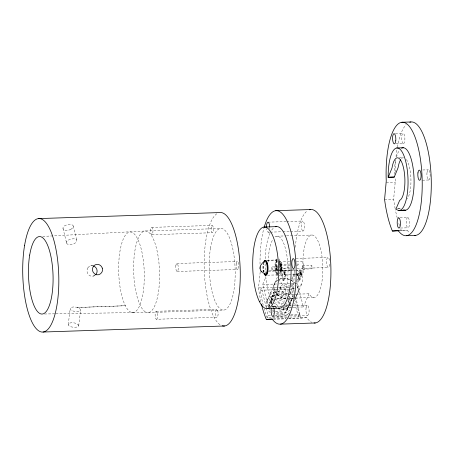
<?xml version="1.0" encoding="UTF-8"?>
<svg xmlns="http://www.w3.org/2000/svg" width="454" height="454" viewBox="0 0 454 454"><rect width="100%" height="100%" fill="white"/><g stroke="black" fill="none" stroke-linecap="round" stroke-linejoin="round"><path stroke-width="0.34" stroke-dasharray="2.27 1.7" d="M279.709 267.803C279.726 265.601 280.044 262.196 282.78 261.827L290.316 261.578M280.373 267.406L281.582 267.366L282.609 267.956L282.519 271.095L281.31 271.134L281.401 268.002L280.368 267.122A8.615 2.73 88.1 0 0 279.25 260.948M78.701 325.864L80.608 310.133A5.261 2.122 7.7 0 0 80.454 309.583L79.819 308.856A5.278 2.412 9.1 0 0 79.229 308.419L77.067 307.426A5.249 2.554 9.9 0 0 71.414 307.432L70.529 308.067A4.591 2.1 9.1 0 0 70.291 308.397L70.274 308.436A5.266 2.406 9.1 0 0 70.166 308.879L70.245 309.333A5.261 2.122 7.7 0 0 70.642 309.889L73.752 311.251A5.232 1.532 5 0 0 79.603 311.149L79.961 310.956M282.519 271.095L281.491 270.505L280.26 270.811A8.615 2.73 88.1 0 1 279.766 273.49M281.491 270.505L281.469 270.771A8.615 2.73 88.1 0 1 279.216 275.992M260.902 301.757A66.982 21.213 88.1 0 1 258.842 290.378L258.513 287.927L260.193 271.85M294.124 292.484A66.982 21.213 88.1 0 1 293.619 289.221L293.29 286.769L294.981 268.859M395.167 208.727A66.982 21.213 88.1 0 1 393.987 201.65L393.658 199.198L395.315 180.726A56.778 17.978 88.1 0 1 395.218 177.752M68.265 324.496L70.183 308.726M278.075 270.062L277.837 270.374L277.774 269.001M80.596 310.241L80.568 310.354A5.266 1.839 6.2 0 1 80.239 310.769L79.983 310.945M268.382 307.432L262.696 284.448L265.834 277.19M263.241 305.247A66.982 21.213 88.1 0 1 260.358 290.327L261.385 287.836L266.214 307.358M277.604 269.052L276.509 269.086L276.055 267.247L276.599 265.982L277.695 265.948M276.509 269.086L277.053 267.826L276.599 265.982M266.765 301.133L268.325 297.529M270.079 293.869L277.462 276.934M271.742 297.251L274.08 291.843M269.296 303.726L272.882 295.429M281.565 275.589L283.903 270.181L284.811 270.147L286.111 275.408L283.773 280.816L282.865 280.85L281.565 275.589L282.473 275.561L284.811 270.147M268.813 307.5L274.239 294.941L274.471 295.316A31.258 9.897 88.1 0 0 275.062 296.144M282.865 280.85L285.203 275.436L283.903 270.181M286.934 317.187L267.173 317.845L268.218 315.439L266.385 308.033M277.019 295.492L280.895 286.525M291.763 278.881L293.959 273.785L300.009 273.586L300.202 274.375L296.905 282.013M291.684 280.305L294.158 274.574L293.959 273.785M297.591 275.056L299.929 269.648L300.837 269.614L302.137 274.874L299.799 280.283L298.891 280.317L297.591 275.056L298.499 275.028L300.837 269.614M283.097 309.583L285.033 305.099M289.459 294.845L291.122 291.003M293.409 296.973A66.982 21.213 88.1 0 1 292.109 289.272L293.136 286.78L294.135 290.821M296.706 281.225L300.009 273.586M292.892 307.296L303.329 306.949L297.472 283.29L303.159 270.124L303.102 269.336A31.258 9.897 88.1 0 1 312.823 235.138A31.258 9.897 88.1 0 1 322.646 274.835A31.258 9.897 88.1 0 1 309.248 294.158L309.015 293.783L294.408 294.266M298.891 280.317L301.229 274.903L299.929 269.648M286.667 310.956L290.254 302.659M289.607 304.969L291.945 299.561M297.58 293.585L302.256 282.763M294.442 301.008L297.495 293.937M289.754 317.091L298.925 316.784L299.963 314.384L295.469 296.207M303.329 306.949L309.015 293.783M87.928 267.82L87.792 268.025A5.266 4.988 66.3 0 0 87.072 270.141L87.043 270.471A5.261 5.011 77.4 0 0 87.367 272.74L87.486 273.053A5.266 5.022 89.2 0 0 89.018 275.124L89.268 275.317A5.232 4.977 -79 0 0 94.909 275.311M281.508 263.218L281.548 264.654L281.565 263.241L279.409 263.286M297.966 263.774C297.245 266.958 299.674 262.718 296.57 263.825M90.726 265.862L92.781 265.357M93.172 276.1L95.221 275.595M407.669 217.585L407.567 217.608A5.102 1.617 88.1 0 0 406.358 223.941A5.102 1.617 88.1 0 0 408.651 227.392A5.102 1.617 88.1 0 0 409.19 220.054L409.128 219.781A5.102 1.617 88.1 0 0 408.469 218.119L408.373 217.988A5.102 1.617 88.1 0 0 407.669 217.585L399.991 217.846M403.487 143.56L403.589 143.538A5.102 1.617 88.1 0 0 404.792 140.757L404.826 140.468A5.102 1.617 88.1 0 0 403.544 133.527A5.102 1.617 88.1 0 0 401.654 137.897A5.102 1.617 88.1 0 0 403.487 143.56L395.814 143.816M290.288 264.035L279.823 264.381L279.619 265.108L279.874 265.817L290.339 265.465M279.874 265.817L279.851 264.387M399.367 230.814L407.215 230.15L407.726 230.865A56.778 17.978 88.1 0 0 409.553 232.913M288.579 318.731L306.853 317.726L307.358 318.441A56.778 17.978 88.1 0 0 311.813 322.346M42.71 236.426L144.917 231.012L220.519 228.493M77.333 307.517L125.355 305.729L77.242 307.489M395.389 133.618L403.067 133.363M399.389 157.759L403.419 157.623A21.372 6.765 88.1 0 0 401.364 158.769M422.736 169.978L428.321 169.796M422.458 180.198L428.741 179.988M386.331 182.718L395.406 182.417M384.583 199.499L393.658 199.198M397.42 208.658L400.786 208.551M397.999 208.863L400.683 208.778M267.991 222.171L286.077 221.569M286.769 221.546L302.767 221.013M151.619 227.409L212.097 225.394M151.925 234.735L212.404 232.72M268.28 232.215L269.67 232.17M270.368 232.147L282.189 231.75M282.887 231.727L289.845 231.495M290.537 231.472L303.056 231.058A5.022 1.589 88.1 0 0 304.22 223.538A5.022 1.589 88.1 0 0 301.462 223.51A5.022 1.589 88.1 0 0 303.056 231.058M400.428 228.039L408.101 227.783M398.147 230.456L407.215 230.15M276.798 236.194L285.844 235.893M286.536 235.864L311.575 235.036M295.997 258.508L327.987 257.446M267.451 260.273L277.78 259.926M267.009 260.363L277.343 260.023M176.884 263.513L237.363 261.498M296.479 261.368L301.002 261.243L302.585 262.083L303.874 264.954L304.163 268.938L303.556 271.946L302.171 273.666L295.633 274.159M279.448 264.722L281.548 264.654M296.621 265.255L298 265.21M272.088 266.969L281.162 266.668M302.602 265.953L311.671 265.652M276.055 267.247L277.15 267.207L277.451 268.439M177.162 271.481L237.641 269.466M281.401 268.002L282.609 267.956M279.936 268.893L289.709 268.569M297.041 268.53L328.338 267.485M272.19 270.153A1.595 0.505 88.1 0 0 272.576 267.803A1.595 0.505 88.1 0 0 271.702 267.729A1.595 0.505 88.1 0 0 272.19 270.153L277.803 269.965M278.501 269.943L281.293 269.852A1.595 0.505 88.1 0 0 281.65 267.497A1.595 0.505 88.1 0 0 280.771 267.423A1.595 0.505 88.1 0 0 281.264 269.852M302.733 269.137L311.807 268.836A1.595 0.505 88.1 0 0 312.159 266.481A1.595 0.505 88.1 0 0 311.285 266.407A1.595 0.505 88.1 0 0 311.773 268.836M279.987 270.329L291.15 269.954M291.848 269.931L295.338 269.818M262.35 271.078L265.828 270.964M269.307 270.845L295.038 269.988M268.382 271.282L289.947 270.561M290.639 270.539L294.816 270.402M295.509 270.38L303.159 270.124M284.13 272.752L285.038 272.723M300.151 272.218L301.059 272.19M294.952 274.182L283.307 274.574C280.708 274.557 279.993 271.452 279.789 269.381M267.622 275.181L278.398 274.903M284.164 274.664A0.959 0.301 88.1 0 0 284.425 273.308A0.959 0.301 88.1 0 0 283.898 273.16A0.959 0.301 88.1 0 0 284.164 274.664L285.106 274.636M300.196 274.131A0.959 0.301 88.1 0 0 300.452 272.758A0.959 0.301 88.1 0 0 299.924 272.638A0.959 0.301 88.1 0 0 300.196 274.131L301.138 274.103A0.959 0.301 88.1 0 0 301.36 272.729A0.959 0.301 88.1 0 0 300.832 272.61A0.959 0.301 88.1 0 0 301.104 274.103M295.497 274.528L300.202 274.375M285.203 275.436L286.111 275.408M301.229 274.903L302.137 274.874M262.696 284.448L276.605 283.988M279.392 283.892L290.515 283.523M291.213 283.5L297.472 283.29M291.303 284.544L295.333 284.408M290.827 285.356L294.856 285.22M258.513 287.927L293.29 286.769M260.346 290.242L288.568 289.3M289.272 289.277L292.098 289.187M275.629 294.89L287.456 294.498M288.148 294.476L293.715 294.288M279.38 298.636L287.728 298.363M288.426 298.335L294.686 298.13M295.378 298.108L314.157 297.478M272.542 306.399L282.28 306.075M285.061 305.979L307.318 305.241M156.267 311.302L216.745 309.293M283.16 307.619L292.2 307.318M148.293 312.573L223.89 310.059M268.218 315.439L271.038 315.343M274.568 315.229L287.972 314.781M290.793 314.684L299.963 314.384M156.488 319.276A3.99 1.26 88.1 0 0 157.419 313.317A3.99 1.26 88.1 0 0 155.228 313.277A3.99 1.26 88.1 0 0 156.488 319.276L216.967 317.261A3.99 1.26 88.1 0 0 217.897 311.302A3.99 1.26 88.1 0 0 215.707 311.262A3.99 1.26 88.1 0 0 216.967 317.261M272.95 316.432L287.552 315.95M290.333 315.853L307.721 315.275M273.467 318.839L285.986 318.419M288.767 318.328L306.853 317.726M273.274 319.241L285.793 318.821M44.498 313.992L55.133 313.822M55.842 313.81L133.153 312.568M132.347 312.579A40.321 12.769 88.1 0 0 142.142 253.094A40.321 12.769 88.1 0 0 119.97 251.215A40.321 12.769 88.1 0 0 132.347 312.579L147.482 312.585A40.826 12.928 88.1 0 0 157.396 252.345A40.826 12.928 88.1 0 0 134.94 250.443A40.826 12.928 88.1 0 0 147.482 312.585M280.283 270.544L281.31 271.134M289.05 290.515L288.665 290.202A9.727 7.661 23.4 0 0 278.58 288.069M77.923 324.479L78.088 324.621A5.266 2.151 6.7 0 1 78.667 325.995L78.616 326.114A5.261 1.867 5.4 0 1 75.08 327.255A5.261 1.867 5.4 0 1 69.865 326.409L69.638 326.295A5.266 2.151 6.7 0 1 68.282 324.951L68.253 324.803A5.266 2.435 8.1 0 1 69.717 323.146L69.95 323.061A5.232 2.684 9.6 0 1 74.201 322.919L74.524 322.981A5.266 2.435 8.1 0 1 77.935 324.479M277.916 268.995L278.075 269.455M66.624 243.066L66.698 243.242A5.261 3.127 -17.5 0 0 68.696 244.638L68.963 244.695A5.204 3.331 -19.4 0 0 72.038 244.553L72.356 244.462A5.283 3.144 -17.5 0 0 75.415 242.822L75.625 242.64A5.266 2.883 -15.7 0 0 76.63 241.29A5.266 2.628 -14.1 0 0 76.72 240.104L76.664 239.979A5.283 2.361 -12.6 0 0 74.745 238.923L74.484 238.889A5.204 2.049 -11.2 0 0 71.409 239.037L71.085 239.099A5.261 2.349 -12.6 0 0 67.941 240.37L67.72 240.535A5.266 2.628 -14.1 0 0 66.676 241.766A5.266 2.883 -15.7 0 0 66.619 243.066M400.78 229.105L401.461 230.74M301.098 318.316L300.417 316.676A66.982 21.213 88.1 0 1 294.918 296.922M298.925 316.784L298.902 316.727A66.982 21.213 88.1 0 1 294.572 302.438M267.173 317.845L267.151 317.783A66.982 21.213 88.1 0 1 264.132 308.641M298.499 275.028L299.799 280.283M297.529 274.369L297.722 275.158M282.473 275.561L283.773 280.816M73.247 226.03L76.766 240.262M63.021 228.532L66.573 242.896M265.755 276.497L266.033 278.977A40.826 12.928 88.1 0 0 271.18 299.771L271.884 301.269A40.826 12.928 88.1 0 0 272.366 302.194M281.582 267.366L281.576 267.083A8.615 2.73 88.1 0 0 279.187 258.979M87.963 267.752A5.249 4.926 56.6 0 1 92.61 265.8M220.02 324.712A56.778 17.978 88.1 0 1 216.7 321.46L215.627 319.956A56.778 17.978 88.1 0 1 204.164 260.653A56.778 17.978 88.1 0 1 217.631 213.267M290.129 309.98A12.757 10.05 23.4 0 1 275.096 311.177M273.944 310.519A12.757 10.05 23.4 0 1 272.854 309.77M269.404 306.07A12.757 10.05 23.4 0 1 275.045 292.234M277.502 291.922A12.757 10.05 23.4 0 1 287.348 295.1M288.358 295.929A12.757 10.05 23.4 0 1 292.2 302.035M287.995 299.759A9.409 7.412 23.4 0 1 287.206 308.277A9.409 7.412 23.4 0 1 277.303 309.299M274.012 307.233A9.409 7.412 23.4 0 1 272.735 305.86M271.776 304.339A9.409 7.412 23.4 0 1 274.721 295.475M277.263 294.754A9.409 7.412 23.4 0 1 286.19 297.637M286.871 304.14A9.409 7.412 23.4 0 1 285.01 312.386A9.409 7.412 23.4 0 1 274.852 312.494M274 312.006A9.409 7.412 23.4 0 1 271.776 310.178M269.625 306.342A9.409 7.412 23.4 0 1 273.961 298.76M276.622 298.289A9.409 7.412 23.4 0 1 284.63 301.246M289.272 312.778A12.757 10.05 23.4 0 1 274.749 315.348M270.289 312.551A12.757 10.05 23.4 0 1 267.843 309.673M266.787 307.545A12.757 10.05 23.4 0 1 274.693 295.628M277.218 295.543A12.757 10.05 23.4 0 1 285.793 298.709M287.717 300.44A12.757 10.05 23.4 0 1 290.918 307.835M296.791 274.863A0.959 0.505 -13.9 0 1 297.728 275.209A0.959 0.505 -13.9 0 1 296.791 275.896M296.785 274.051A0.959 0.505 -13.9 0 1 297.535 274.42A0.959 0.505 -13.9 0 1 296.791 275.062M283.375 307.755A5.584 4.398 23.4 0 1 280.839 311.614A5.584 4.398 23.4 0 1 275.181 310.808M272.667 307.415A5.584 4.398 23.4 0 1 272.61 305.99M274.034 303.658A5.584 4.398 23.4 0 1 282.428 305.406M291.19 288.211A5.584 4.398 23.4 0 1 289.958 292.444M287.575 293.335A5.584 4.398 23.4 0 1 280.68 287.178A5.584 4.398 23.4 0 1 289.277 285.628M289.453 296.36A9.409 7.412 23.4 0 1 284.414 306.722M281.599 306.694A9.409 7.412 23.4 0 1 274.806 303.187M273.246 300.951A9.409 7.412 23.4 0 1 275.442 292.478M277.831 291.525A9.409 7.412 23.4 0 1 287.649 294.243M285.872 304.657A9.409 7.412 23.4 0 1 285.095 313.181A9.409 7.412 23.4 0 1 275.192 314.208M273.444 313.305A9.409 7.412 23.4 0 1 272.644 312.755M270.096 310.025A9.409 7.412 23.4 0 1 269.659 309.253M268.91 306.836A9.409 7.412 23.4 0 1 273.393 300.06M275.135 299.663A9.409 7.412 23.4 0 1 284.068 302.54M297.103 286.224A12.536 9.874 23.4 0 1 295.06 296.888M293.176 298.04A12.536 9.874 23.4 0 1 288.562 299.095M286.037 298.948A12.536 9.874 23.4 0 1 276.997 294.271M275.499 292.331A12.536 9.874 23.4 0 1 277.854 280.016M279.902 279.057A12.536 9.874 23.4 0 1 289.737 279.619M290.923 280.169A12.536 9.874 23.4 0 1 295.021 283.256M296.734 269.994A12.536 9.874 23.4 0 1 302.824 280.231A12.536 9.874 23.4 0 1 295.656 287.961M294.47 288.171A12.536 9.874 23.4 0 1 291.984 288.256M289.442 287.887A12.536 9.874 23.4 0 1 279.131 279.414M280.141 271.322A12.536 9.874 23.4 0 1 289.385 267.622M296.791 285.532A12.598 9.926 23.4 0 1 295.645 296.468M292.853 298.244A12.598 9.926 23.4 0 1 288.142 299.152M285.594 298.931A12.598 9.926 23.4 0 1 276.656 293.976M275.884 293.006A12.598 9.926 23.4 0 1 278.143 279.772M279.165 279.278A12.598 9.926 23.4 0 1 290.174 279.755M291.354 280.345A12.598 9.926 23.4 0 1 295.361 283.546M291.201 306.751A12.598 9.926 23.4 0 1 281.157 309.214M276.225 307.466A12.598 9.926 23.4 0 1 273.087 305.167M272.218 304.259A12.598 9.926 23.4 0 1 275.822 289.17M279.431 288.653A12.598 9.926 23.4 0 1 288.029 291.309M290.044 292.921A12.598 9.926 23.4 0 1 293.596 299.021M395.167 172.179A56.778 17.978 88.1 0 1 395.712 159.706M396.024 156.38A56.778 17.978 88.1 0 1 397.046 148.798M397.358 147A56.778 17.978 88.1 0 1 406.154 124.612M399.514 225.644A66.982 21.213 88.1 0 1 398.323 221.915M397.216 217.943A66.982 21.213 88.1 0 1 395.286 209.351M394.225 174.45A31.258 9.897 88.1 0 1 395.701 160.12M396.421 157.146A31.258 9.897 88.1 0 1 399.27 150.456M406.37 159.524A21.372 6.765 88.1 0 1 410.938 179.336A21.372 6.765 88.1 0 1 407.334 198.721M276.52 307.279A40.826 12.928 88.1 0 1 274.131 304.94M265.522 273.983A40.826 12.928 88.1 0 1 265.096 263.757M265.193 258.695A40.826 12.928 88.1 0 1 270.187 232.828M271.781 230.036A40.826 12.928 88.1 0 1 274.023 227.63M263.961 272.445A7.497 2.372 88.1 0 1 263.672 263.263M277.507 274.477A7.497 2.372 88.1 0 1 275.709 266.742A7.497 2.372 88.1 0 1 277.49 260.023A7.417 2.349 88.1 0 0 275.289 266.765A7.417 2.349 88.1 0 0 277.513 274.755M279.233 261.198A7.497 2.372 88.1 0 1 279.732 273.314M260.034 264.109A56.778 17.978 88.1 0 1 263.939 228.107M269.029 231.602A5.022 1.589 88.1 0 1 266.668 228.725M269.727 228.152A5.022 1.589 88.1 0 1 269.699 228.759M271.804 307.097A5.022 1.589 88.1 0 1 271.884 306.944M272.445 306.416A5.022 1.589 88.1 0 1 273.683 307.642M288.71 298.147A9.727 7.661 23.4 0 1 281.134 309.072M276.537 307.602A9.727 7.661 23.4 0 1 275.022 306.609L274.562 306.229A9.727 7.661 23.4 0 1 273.711 305.417M272.082 303.113A9.727 7.661 23.4 0 1 275.238 293.851M277.326 293.227A9.727 7.661 23.4 0 1 286.326 295.611L286.792 295.991A9.727 7.661 23.4 0 1 287.229 296.388M289.981 291.394A9.727 7.661 23.4 0 1 285.804 303.658M283.472 303.658A9.727 7.661 23.4 0 1 277.36 301.195L276.9 300.82A9.727 7.661 23.4 0 1 275.657 299.572M274.42 297.699A9.727 7.661 23.4 0 1 276.225 289.215M295.344 247.277A56.778 17.978 88.1 0 1 307.205 210.934M329.706 264.234A5.022 1.589 88.1 0 1 327.232 266.248A5.022 1.589 88.1 0 1 327.272 258.054A5.022 1.589 88.1 0 1 329.718 261.754M274.976 236.954A31.258 9.897 88.1 0 1 288.018 268.252A31.258 9.897 88.1 0 1 276.27 297.455M268.178 262.02A31.258 9.897 88.1 0 1 272.723 239.638M279.255 262.503A7.417 2.349 88.1 0 1 279.987 267.162L279.897 270.34A7.417 2.349 88.1 0 1 279.789 271.174M263.536 272.411A7.417 2.349 88.1 0 1 263.178 263.706M263.961 272.372A6.379 2.02 88.1 0 1 263.678 263.354M277.49 275.936A8.615 2.73 88.1 0 1 274.92 267.468A8.615 2.73 88.1 0 1 276.957 258.933M277.547 274.528A8.615 2.73 88.1 0 1 277.235 260M278.001 274.012A7.417 2.349 88.1 0 1 276.52 267.656A7.417 2.349 88.1 0 1 277.462 261.027M279.142 260.148A7.417 2.349 88.1 0 1 281.196 267.122L281.105 270.3A7.417 2.349 88.1 0 1 279.738 274.5M427.015 172.594L426.981 172.889A5.102 1.617 88.1 0 0 426.919 175.074L426.936 175.397A5.102 1.617 88.1 0 0 429.348 179.517A5.102 1.617 88.1 0 0 429.586 171.345A5.102 1.617 88.1 0 0 427.015 172.594M70.943 229.213L70.898 229.242A5.255 3.155 -16.4 0 1 63.622 229.486L63.475 229.344A5.266 2.911 -14.7 0 1 63.123 227.397A5.266 2.65 -13.1 0 1 65.109 225.547L65.387 225.405A5.255 2.372 -11.6 0 1 72.663 225.167L72.805 225.292A5.266 2.65 -13.1 0 1 73.111 227.062A5.266 2.911 -14.7 0 1 71.165 229.083L70.943 229.213M236.375 263.326A3.99 1.26 88.1 0 0 237.561 269.466A3.99 1.26 88.1 0 0 238.566 263.661A3.99 1.26 88.1 0 0 236.375 263.326M175.897 265.34A3.99 1.26 88.1 0 0 177.083 271.475A3.99 1.26 88.1 0 0 178.087 265.669A3.99 1.26 88.1 0 0 175.897 265.34M210.537 247.929A40.826 12.928 88.1 0 0 223.079 310.071A40.826 12.928 88.1 0 0 232.993 249.831A40.826 12.928 88.1 0 0 210.537 247.929M211.201 227.136A3.666 1.163 88.1 0 0 212.33 232.72A3.666 1.163 88.1 0 0 213.221 227.306A3.666 1.163 88.1 0 0 211.201 227.136M150.722 229.151A3.666 1.163 88.1 0 0 151.852 234.735A3.666 1.163 88.1 0 0 152.743 229.321A3.666 1.163 88.1 0 0 150.722 229.151M302.211 266.714A1.595 0.505 88.1 0 0 302.699 269.137A1.595 0.505 88.1 0 0 303.09 266.787A1.595 0.505 88.1 0 0 302.211 266.714M284.806 273.132A0.959 0.301 88.1 0 0 285.072 274.63A0.959 0.301 88.1 0 0 285.333 273.274A0.959 0.301 88.1 0 0 284.806 273.132M306.087 307.619A5.022 1.589 88.1 0 0 307.625 315.275A5.022 1.589 88.1 0 0 308.851 307.88A5.022 1.589 88.1 0 0 306.087 307.619"/><path stroke-width="0.68" d="M262.798 262.582L260.403 265.681L260.04 268.74M260.046 266.918L259.983 267.355M388.176 177.389L392.006 168.008A21.372 6.765 88.1 0 1 403.424 167.469A21.372 6.765 88.1 0 1 399.696 200.333L395.979 208.931L396.353 209.294A31.258 9.897 88.1 0 0 407.993 185.663A31.258 9.897 88.1 0 0 398.623 148.282A31.258 9.897 88.1 0 0 388.164 176.6L388.176 177.389L394.22 177.185L398.056 167.804A21.372 6.765 88.1 0 1 400.61 159.791M392.392 231.046L398.147 230.456L398.657 231.171A56.778 17.978 88.1 0 0 421.987 193.427A56.778 17.978 88.1 0 0 404.457 122.586A56.778 17.978 88.1 0 0 386.246 181.027L384.583 199.499L384.913 201.951A66.982 21.213 88.1 0 0 391.711 229.406L392.392 231.046L398.669 230.836M261.447 304.135A66.982 21.213 88.1 0 0 265.641 317.834L266.322 319.474L272.077 318.884L272.587 319.599A56.778 17.978 88.1 0 0 294.476 296.082A56.778 17.978 88.1 0 0 287.705 222.415A56.778 17.978 88.1 0 0 264.12 227.471M401.813 122.274L410.887 121.973M396.751 147.976L403.424 147.754M388.272 177.156L394.322 176.958M38.42 218.601L219.855 212.563A56.778 17.978 88.1 0 1 239.933 263.678L240.121 267.236A56.778 17.978 88.1 0 1 222.284 325.796M275.748 210.701L310.519 209.544M399.469 210.406L405.513 210.208M398.845 210.429L404.894 210.23M264.007 227.045L276.407 226.631M406.506 235.7L415.58 235.399M267.378 308.612L279.777 308.198M266.322 319.474L272.582 319.264M43.113 332.027L224.548 325.989M280.436 324.128L315.212 322.97M262.582 272.837L260.885 270.924L260.023 268.666M260.948 271.027L261.379 271.64M102.258 268.144L102.343 268.462A5.266 4.983 77.9 0 1 102.122 271.691L101.991 271.991A5.261 4.988 89.2 0 1 93.246 272.286L93.093 271.991A5.266 4.983 77.9 0 1 92.542 268.791L92.593 268.467A5.266 4.96 67.3 0 1 94.784 265.108L95.056 264.949A5.232 4.88 57.9 0 1 99.301 264.807L99.591 264.949A5.266 4.96 67.3 0 1 102.269 268.144M95.641 274.676A5.283 5.039 89.2 0 0 96.816 272.729L96.912 272.417A5.261 5.011 77.4 0 0 96.997 270.13L96.929 269.807A5.278 5 66.3 0 0 95.913 267.741L95.698 267.491A5.249 4.926 56.6 0 0 93.235 265.936M409.769 122.211A56.778 17.978 88.1 0 1 431.147 176.646A56.778 17.978 88.1 0 1 414.445 235.41M401.574 148.191A31.258 9.897 88.1 0 1 414.048 178.638A31.258 9.897 88.1 0 1 403.646 209.901M275.601 226.807A40.826 12.928 88.1 0 1 291.02 267.23A40.826 12.928 88.1 0 1 278.149 308.056M264.671 260.789A7.497 2.372 88.1 0 1 268.064 267.792A7.497 2.372 88.1 0 1 265.113 274.886M264.966 274.715A7.497 2.372 88.1 0 1 264.824 274.517M264.427 273.768A7.497 2.372 88.1 0 1 264.302 273.473M263.95 262.23A7.497 2.372 88.1 0 1 264.052 261.93M266.543 227.176A5.022 1.589 88.1 0 1 267.991 222.171A5.022 1.589 88.1 0 1 269.727 227.21M273.836 308.09A5.022 1.589 88.1 0 1 273.955 315.036A5.022 1.589 88.1 0 1 271.753 315.048A5.022 1.589 88.1 0 1 271.452 308.101M309.401 209.782A56.778 17.978 88.1 0 1 330.784 264.217A56.778 17.978 88.1 0 1 314.083 322.987M263.422 262.622A7.417 2.349 88.1 0 1 266.748 262.577A7.417 2.349 88.1 0 1 267.077 273.058A7.417 2.349 88.1 0 1 263.751 273.109M264.154 262.174A6.379 2.02 88.1 0 1 267.27 267.815A6.379 2.02 88.1 0 1 264.512 273.535M395.752 140.768L395.718 141.058A5.102 1.617 88.1 0 1 394.52 143.839L394.418 143.861A5.102 1.617 88.1 0 1 392.585 138.203A5.102 1.617 88.1 0 1 394.469 133.834A5.102 1.617 88.1 0 1 395.752 140.768M417.947 172.9L417.913 173.19A5.102 1.617 88.1 0 0 417.845 175.375L417.862 175.698A5.102 1.617 88.1 0 0 420.273 179.824A5.102 1.617 88.1 0 0 420.512 171.646A5.102 1.617 88.1 0 0 417.947 172.9M398.595 217.892L398.499 217.914A5.102 1.617 88.1 0 0 397.284 224.242A5.102 1.617 88.1 0 0 399.577 227.692A5.102 1.617 88.1 0 0 400.122 220.355L400.059 220.088A5.102 1.617 88.1 0 0 398.595 217.892M259.484 301.683L258.78 300.185A40.826 12.928 88.1 0 1 253.633 279.392L253.355 276.912A40.826 12.928 88.1 0 1 265.091 227.068A40.826 12.928 88.1 0 1 278.359 280.668A40.826 12.928 88.1 0 1 259.484 301.683M29.697 255.052A38.755 12.269 88.1 0 0 41.598 314.037A38.755 12.269 88.1 0 0 51.007 256.856A38.755 12.269 88.1 0 0 29.697 255.052M24.55 245.631A56.778 17.978 88.1 0 0 41.984 332.044A56.778 17.978 88.1 0 0 55.774 248.27A56.778 17.978 88.1 0 0 24.55 245.631M291.967 260.914A5.022 1.589 88.1 0 0 293.466 268.637A5.022 1.589 88.1 0 0 294.731 261.317A5.022 1.589 88.1 0 0 291.967 260.914"/></g></svg>
